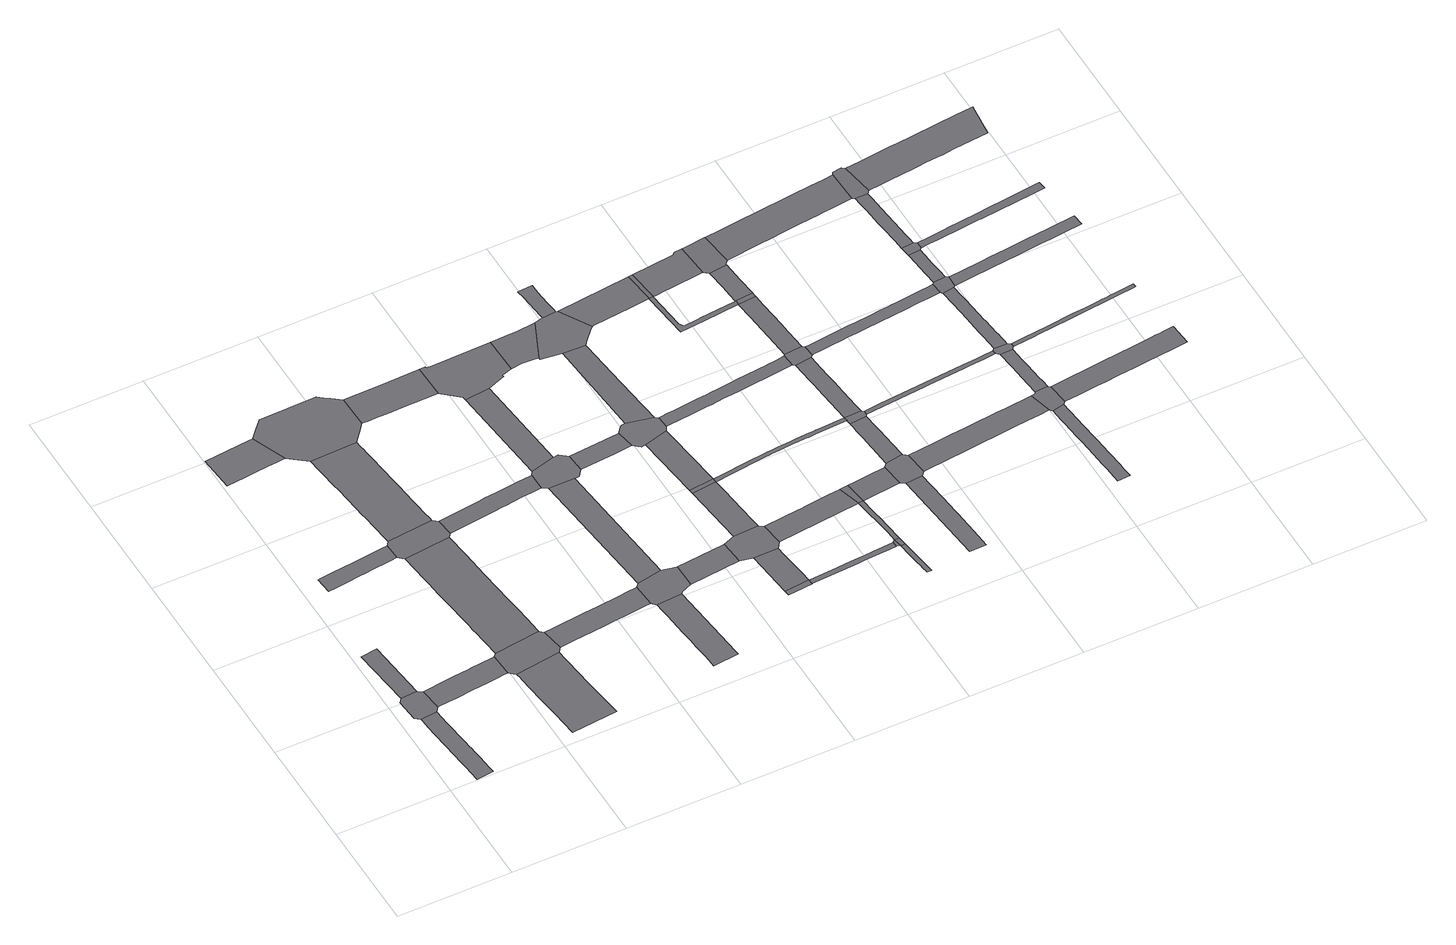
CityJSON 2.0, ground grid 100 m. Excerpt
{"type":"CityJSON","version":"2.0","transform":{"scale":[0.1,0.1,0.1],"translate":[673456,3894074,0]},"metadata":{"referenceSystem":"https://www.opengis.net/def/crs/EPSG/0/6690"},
"CityObjects":{
"road1":{"type":"Road","attributes":{"function":"9","usage":"9","RoadStructureAttribute.widthType":"2","RoadStructureAttribute.width":12.33,"RoadStructureAttribute.sectionType":"1"},"geometry":[{"type":"MultiSurface","lod":"1","boundaries":[[[0,1,2,3,4,5,6,7,8,9,10,11,12,13,14,15,16,17,18,19,20,21,22,23,24]]]}]},
"road2":{"type":"Road","attributes":{"function":"9","usage":"9","RoadStructureAttribute.widthType":"9","RoadStructureAttribute.width":-9999,"RoadStructureAttribute.sectionType":"9"},"geometry":[{"type":"MultiSurface","lod":"1","boundaries":[[[25,26,27,28,29,0,24,30]]]}]},
"road3":{"type":"Road","attributes":{"function":"9","usage":"9","RoadStructureAttribute.widthType":"1","RoadStructureAttribute.width":15.39,"RoadStructureAttribute.sectionType":"1"},"geometry":[{"type":"MultiSurface","lod":"1","boundaries":[[[27,26,31,32]]]}]},
"road4":{"type":"Road","attributes":{"function":"9","usage":"9","RoadStructureAttribute.widthType":"1","RoadStructureAttribute.width":20.08,"RoadStructureAttribute.sectionType":"1"},"geometry":[{"type":"MultiSurface","lod":"1","boundaries":[[[33,34,35,36,37,38,39,40,41,42,43,44,45,46,47,48,25,30]]]}]},
"road5":{"type":"Road","attributes":{"function":"9","usage":"9","RoadStructureAttribute.widthType":"2","RoadStructureAttribute.width":11.71,"RoadStructureAttribute.sectionType":"1"},"geometry":[{"type":"MultiSurface","lod":"1","boundaries":[[[49,50,51,52,53,54,55,56,57,58,59,60,61,62,63,64,65,66,67,68,69]]]}]},
"road6":{"type":"Road","attributes":{"function":"9","usage":"2","RoadStructureAttribute.widthType":"1","RoadStructureAttribute.width":45.2,"RoadStructureAttribute.sectionType":"1"},"geometry":[{"type":"MultiSurface","lod":"1","boundaries":[[[70,71,72,73,74,75,76,77,78,79,80,81,82,83]]]}]},
"road7":{"type":"Road","attributes":{"function":"1","usage":"2","RoadStructureAttribute.widthType":"1","RoadStructureAttribute.width":35.46,"RoadStructureAttribute.sectionType":"7"},"geometry":[{"type":"MultiSurface","lod":"1","boundaries":[[[84,85,86,87,88,89,90,91,92,93]]]}]},
"road8":{"type":"Road","attributes":{"function":"9","usage":"9","RoadStructureAttribute.widthType":"9","RoadStructureAttribute.width":-9999,"RoadStructureAttribute.sectionType":"9"},"geometry":[{"type":"MultiSurface","lod":"1","boundaries":[[[94,95,96,41,40,97,77,76,98,99]]]}]},
"road9":{"type":"Road","attributes":{"function":"9","usage":"2","RoadStructureAttribute.widthType":"1","RoadStructureAttribute.width":45.2,"RoadStructureAttribute.sectionType":"1"},"geometry":[{"type":"MultiSurface","lod":"1","boundaries":[[[95,100,101,102,103,104,105,106,107,108,109,110,111,112,113,114,115,116,117,118,119,120,121,122,123,96]]]}]},
"road10":{"type":"Road","attributes":{"function":"9","usage":"9","RoadStructureAttribute.widthType":"9","RoadStructureAttribute.width":-9999,"RoadStructureAttribute.sectionType":"9"},"geometry":[{"type":"MultiSurface","lod":"1","boundaries":[[[124,49,69,110,109,125,126,127,128]]]}]},
"road11":{"type":"Road","attributes":{"function":"9","usage":"2","RoadStructureAttribute.widthType":"1","RoadStructureAttribute.width":45.2,"RoadStructureAttribute.sectionType":"1"},"geometry":[{"type":"MultiSurface","lod":"1","boundaries":[[[129,130,131,132,133,134,135,136,137,138,139,128,127,140,141,142,143,144,145,146,147,148,149,150,151,152,153,154]]]}]},
"road12":{"type":"Road","attributes":{"function":"9","usage":"9","RoadStructureAttribute.widthType":"9","RoadStructureAttribute.width":-9999,"RoadStructureAttribute.sectionType":"9"},"geometry":[{"type":"MultiSurface","lod":"1","boundaries":[[[92,129,154,155,156,157,158,159,160,161,162,163,164,165,93]]]}]},
"road13":{"type":"Road","attributes":{"function":"9","usage":"9","RoadStructureAttribute.widthType":"1","RoadStructureAttribute.width":20.59,"RoadStructureAttribute.sectionType":"1"},"geometry":[{"type":"MultiSurface","lod":"1","boundaries":[[[99,166,167,168,169,170,171,172,173,174,175,176,177,178,179,180,181,94]]]}]},
"road14":{"type":"Road","attributes":{"function":"9","usage":"9","RoadStructureAttribute.widthType":"2","RoadStructureAttribute.width":13.08,"RoadStructureAttribute.sectionType":"1"},"geometry":[{"type":"MultiSurface","lod":"1","boundaries":[[[125,182,183,184,185,186,187,188,189,190,191,192,193,194,195,196,197,126]]]}]},
"road15":{"type":"Road","attributes":{"function":"9","usage":"9","RoadStructureAttribute.widthType":"1","RoadStructureAttribute.width":19.13,"RoadStructureAttribute.sectionType":"1"},"geometry":[{"type":"MultiSurface","lod":"1","boundaries":[[[198,199,200,201,202,203,204,205,206,207,208,209,210,211,212,213,214,215]]]}]},
"road16":{"type":"Road","attributes":{"function":"9","usage":"2","RoadStructureAttribute.widthType":"1","RoadStructureAttribute.width":35.46,"RoadStructureAttribute.sectionType":"1"},"geometry":[{"type":"MultiSurface","lod":"1","boundaries":[[[157,216,217,218,219,220,221,222,223,224,225,226,227,158]]]}]},
"road17":{"type":"Road","attributes":{"function":"9","usage":"9","RoadStructureAttribute.widthType":"9","RoadStructureAttribute.width":-9999,"RoadStructureAttribute.sectionType":"9"},"geometry":[{"type":"MultiSurface","lod":"1","boundaries":[[[228,176,175,201,200,229,230,231,232]]]}]},
"road18":{"type":"Road","attributes":{"function":"9","usage":"9","RoadStructureAttribute.widthType":"1","RoadStructureAttribute.width":22.07,"RoadStructureAttribute.sectionType":"1"},"geometry":[{"type":"MultiSurface","lod":"1","boundaries":[[[233,234,228,232]]]}]},
"road19":{"type":"Road","attributes":{"function":"9","usage":"9","RoadStructureAttribute.widthType":"9","RoadStructureAttribute.width":-9999,"RoadStructureAttribute.sectionType":"9"},"geometry":[{"type":"MultiSurface","lod":"1","boundaries":[[[235,236,192,191,234,233,237,238,239,240,241,242]]]}]},
"road20":{"type":"Road","attributes":{"function":"9","usage":"9","RoadStructureAttribute.widthType":"1","RoadStructureAttribute.width":22.07,"RoadStructureAttribute.sectionType":"1"},"geometry":[{"type":"MultiSurface","lod":"1","boundaries":[[[243,236,235,244]]]}]},
"road21":{"type":"Road","attributes":{"function":"9","usage":"9","RoadStructureAttribute.widthType":"1","RoadStructureAttribute.width":20.59,"RoadStructureAttribute.sectionType":"1"},"geometry":[{"type":"MultiSurface","lod":"1","boundaries":[[[245,231,230,246]]]}]},
"road22":{"type":"Road","attributes":{"function":"9","usage":"9","RoadStructureAttribute.widthType":"9","RoadStructureAttribute.width":-9999,"RoadStructureAttribute.sectionType":"9"},"geometry":[{"type":"MultiSurface","lod":"1","boundaries":[[[247,248,249,250,251,225,224,252,243,244,253,254,255]]]}]},
"road23":{"type":"Road","attributes":{"function":"9","usage":"9","RoadStructureAttribute.widthType":"2","RoadStructureAttribute.width":13.58,"RoadStructureAttribute.sectionType":"1"},"geometry":[{"type":"MultiSurface","lod":"1","boundaries":[[[256,240,239,257,258]]]}]},
"road24":{"type":"Road","attributes":{"function":"9","usage":"9","RoadStructureAttribute.widthType":"9","RoadStructureAttribute.width":-9999,"RoadStructureAttribute.sectionType":"9"},"geometry":[{"type":"MultiSurface","lod":"1","boundaries":[[[259,260,261,262]]]}]},
"road25":{"type":"Road","attributes":{"function":"9","usage":"2","RoadStructureAttribute.widthType":"1","RoadStructureAttribute.width":18.92,"RoadStructureAttribute.sectionType":"1"},"geometry":[{"type":"MultiSurface","lod":"1","boundaries":[[[260,263,264,265,266,267,261]]]}]},
"road26":{"type":"Road","attributes":{"function":"9","usage":"9","RoadStructureAttribute.widthType":"9","RoadStructureAttribute.width":-9999,"RoadStructureAttribute.sectionType":"9"},"geometry":[{"type":"MultiSurface","lod":"1","boundaries":[[[267,266,268,269,270,271,245,246]]]}]},
"road27":{"type":"Road","attributes":{"function":"9","usage":"2","RoadStructureAttribute.widthType":"1","RoadStructureAttribute.width":20.74,"RoadStructureAttribute.sectionType":"1"},"geometry":[{"type":"MultiSurface","lod":"1","boundaries":[[[270,272,273,274,275,276,277,278,271]]]}]},
"road28":{"type":"Road","attributes":{"function":"9","usage":"9","RoadStructureAttribute.widthType":"9","RoadStructureAttribute.width":-9999,"RoadStructureAttribute.sectionType":"9"},"geometry":[{"type":"MultiSurface","lod":"1","boundaries":[[[279,278,277,280,281]]]}]},
"road29":{"type":"Road","attributes":{"function":"9","usage":"2","RoadStructureAttribute.widthType":"1","RoadStructureAttribute.width":20.74,"RoadStructureAttribute.sectionType":"1"},"geometry":[{"type":"MultiSurface","lod":"1","boundaries":[[[282,283,284,285,286,287,288,279,281]]]}]},
"road30":{"type":"Road","attributes":{"function":"9","usage":"2","RoadStructureAttribute.widthType":"1","RoadStructureAttribute.width":35.46,"RoadStructureAttribute.sectionType":"1"},"geometry":[{"type":"MultiSurface","lod":"1","boundaries":[[[255,289,290,291,292,293,294,247]]]}]},
"road31":{"type":"Road","attributes":{"function":"9","usage":"9","RoadStructureAttribute.widthType":"9","RoadStructureAttribute.width":-9999,"RoadStructureAttribute.sectionType":"9"},"geometry":[{"type":"MultiSurface","lod":"1","boundaries":[[[295,296,288,287,297,298,299,300,301,302,256,258]]]}]},
"road32":{"type":"Road","attributes":{"function":"9","usage":"9","RoadStructureAttribute.widthType":"3","RoadStructureAttribute.width":4.47,"RoadStructureAttribute.sectionType":"1"},"geometry":[{"type":"MultiSurface","lod":"1","boundaries":[[[260,259,303,304,305,306,307,308,309,310,311,312,313,314,315,316,317,318]]]}]},
"road33":{"type":"Road","attributes":{"function":"9","usage":"2","RoadStructureAttribute.widthType":"1","RoadStructureAttribute.width":20.74,"RoadStructureAttribute.sectionType":"1"},"geometry":[{"type":"MultiSurface","lod":"1","boundaries":[[[319,320,321,322,323,324,325,326,327,328,300,299]]]}]},
"road34":{"type":"Road","attributes":{"function":"9","usage":"9","RoadStructureAttribute.widthType":"1","RoadStructureAttribute.width":20.59,"RoadStructureAttribute.sectionType":"1"},"geometry":[{"type":"MultiSurface","lod":"1","boundaries":[[[268,329,330,331,332,333,334,335,336,337,338,339,340,341,269]]]}]},
"road35":{"type":"Road","attributes":{"function":"9","usage":"9","RoadStructureAttribute.widthType":"9","RoadStructureAttribute.width":-9999,"RoadStructureAttribute.sectionType":"9"},"geometry":[{"type":"MultiSurface","lod":"1","boundaries":[[[342,343,292,291,344,345,328,327,346,347,348,349,350,351]]]}]},
"road36":{"type":"Road","attributes":{"function":"9","usage":"9","RoadStructureAttribute.widthType":"2","RoadStructureAttribute.width":13.7,"RoadStructureAttribute.sectionType":"1"},"geometry":[{"type":"MultiSurface","lod":"1","boundaries":[[[352,353,354,342,351,355,356,357,358,359]]]}]},
"road37":{"type":"Road","attributes":{"function":"9","usage":"9","RoadStructureAttribute.widthType":"3","RoadStructureAttribute.width":4.03,"RoadStructureAttribute.sectionType":"1"},"geometry":[{"type":"MultiSurface","lod":"1","boundaries":[[[360,361,362,363,364,365,366,367,368,369,370,371]]]}]},
"road38":{"type":"Road","attributes":{"function":"9","usage":"9","RoadStructureAttribute.widthType":"3","RoadStructureAttribute.width":4.47,"RoadStructureAttribute.sectionType":"1"},"geometry":[{"type":"MultiSurface","lod":"1","boundaries":[[[311,310,372,364,373]]]}]},
"road39":{"type":"Road","attributes":{"function":"9","usage":"9","RoadStructureAttribute.widthType":"3","RoadStructureAttribute.width":4.03,"RoadStructureAttribute.sectionType":"1"},"geometry":[{"type":"MultiSurface","lod":"1","boundaries":[[[374,364,363,375,376,377,378]]]}]},
"road40":{"type":"Road","attributes":{"function":"9","usage":"9","RoadStructureAttribute.widthType":"4","RoadStructureAttribute.width":3.64,"RoadStructureAttribute.sectionType":"1"},"geometry":[{"type":"MultiSurface","lod":"1","boundaries":[[[280,379,380,381,382,383,384,385,386,387,388,389,390,391,392,393,394,395,396,397,398,399,400,401,402,403,404,405,406,407,408,409,410,411,281]]]}]},
"road41":{"type":"Road","attributes":{"function":"9","usage":"9","RoadStructureAttribute.widthType":"3","RoadStructureAttribute.width":4.03,"RoadStructureAttribute.sectionType":"1"},"geometry":[{"type":"MultiSurface","lod":"1","boundaries":[[[377,412,413,414,415,416,417,418,419,330,420,421,378]]]}]},
"road42":{"type":"Road","attributes":{"function":"9","usage":"9","RoadStructureAttribute.widthType":"9","RoadStructureAttribute.width":-9999,"RoadStructureAttribute.sectionType":"9"},"geometry":[{"type":"MultiSurface","lod":"1","boundaries":[[[330,419,422,423,424,331]]]}]},
"road43":{"type":"Road","attributes":{"function":"9","usage":"2","RoadStructureAttribute.widthType":"1","RoadStructureAttribute.width":35.46,"RoadStructureAttribute.sectionType":"1"},"geometry":[{"type":"MultiSurface","lod":"1","boundaries":[[[425,350,349,426,427,428,429,430]]]}]},
"road44":{"type":"Road","attributes":{"function":"9","usage":"9","RoadStructureAttribute.widthType":"2","RoadStructureAttribute.width":10.15,"RoadStructureAttribute.sectionType":"1"},"geometry":[{"type":"MultiSurface","lod":"1","boundaries":[[[297,431,432,433,434,435,436,437,438,439,440,441,442,443,444,445,446,447,448,449,450,451,452,453,454,455,456,457,458,459,298]]]}]},
"road45":{"type":"Road","attributes":{"function":"9","usage":"9","RoadStructureAttribute.widthType":"1","RoadStructureAttribute.width":20.59,"RoadStructureAttribute.sectionType":"1"},"geometry":[{"type":"MultiSurface","lod":"1","boundaries":[[[460,461,462,463,464,422,419,465]]]}]},
"road46":{"type":"Road","attributes":{"function":"9","usage":"9","RoadStructureAttribute.widthType":"2","RoadStructureAttribute.width":14.96,"RoadStructureAttribute.sectionType":"1"},"geometry":[{"type":"MultiSurface","lod":"1","boundaries":[[[466,467,468,469,470,471,472,473,474,475]]]}]},
"road47":{"type":"Road","attributes":{"function":"9","usage":"9","RoadStructureAttribute.widthType":"1","RoadStructureAttribute.width":35.46,"RoadStructureAttribute.sectionType":"1"},"geometry":[{"type":"MultiSurface","lod":"1","boundaries":[[[476,477,425,430]]]}]},
"road48":{"type":"Road","attributes":{"function":"9","usage":"9","RoadStructureAttribute.widthType":"9","RoadStructureAttribute.width":-9999,"RoadStructureAttribute.sectionType":"9"},"geometry":[{"type":"MultiSurface","lod":"1","boundaries":[[[472,478,479,480,481,461,460,473]]]}]},
"road49":{"type":"Road","attributes":{"function":"9","usage":"9","RoadStructureAttribute.widthType":"2","RoadStructureAttribute.width":14.59,"RoadStructureAttribute.sectionType":"1"},"geometry":[{"type":"MultiSurface","lod":"1","boundaries":[[[482,483,484,485,486,487,488,489,490,491,492,493,481,480]]]}]},
"road50":{"type":"Road","attributes":{"function":"9","usage":"9","RoadStructureAttribute.widthType":"9","RoadStructureAttribute.width":-9999,"RoadStructureAttribute.sectionType":"1"},"geometry":[{"type":"MultiSurface","lod":"1","boundaries":[[[494,495,496,497,498,499,500,501,502,503,504,505,506,507]]]}]},
"road51":{"type":"Road","attributes":{"function":"9","usage":"9","RoadStructureAttribute.widthType":"9","RoadStructureAttribute.width":-9999,"RoadStructureAttribute.sectionType":"9"},"geometry":[{"type":"MultiSurface","lod":"1","boundaries":[[[508,509,394,393,510,488,487,511]]]}]},
"road52":{"type":"Road","attributes":{"function":"9","usage":"2","RoadStructureAttribute.widthType":"1","RoadStructureAttribute.width":35.46,"RoadStructureAttribute.sectionType":"1"},"geometry":[{"type":"MultiSurface","lod":"1","boundaries":[[[512,513,514,477,476,515,516,517,518]]]}]},
"road53":{"type":"Road","attributes":{"function":"9","usage":"9","RoadStructureAttribute.widthType":"2","RoadStructureAttribute.width":14.59,"RoadStructureAttribute.sectionType":"1"},"geometry":[{"type":"MultiSurface","lod":"1","boundaries":[[[394,509,519,520,521,522,523,524,525,526,527,528,529,530,531,532]]]}]},
"road54":{"type":"Road","attributes":{"function":"9","usage":"9","RoadStructureAttribute.widthType":"9","RoadStructureAttribute.width":-9999,"RoadStructureAttribute.sectionType":"9"},"geometry":[{"type":"MultiSurface","lod":"1","boundaries":[[[533,534,444,443,528,527,535,536]]]}]},
"road55":{"type":"Road","attributes":{"function":"9","usage":"9","RoadStructureAttribute.widthType":"2","RoadStructureAttribute.width":14.59,"RoadStructureAttribute.sectionType":"1"},"geometry":[{"type":"MultiSurface","lod":"1","boundaries":[[[537,538,539,534,533,540,541,542,543,544,507]]]}]},
"road56":{"type":"Road","attributes":{"function":"9","usage":"9","RoadStructureAttribute.widthType":"9","RoadStructureAttribute.width":-9999,"RoadStructureAttribute.sectionType":"9"},"geometry":[{"type":"MultiSurface","lod":"1","boundaries":[[[544,545,546,494,507]]]}]},
"road57":{"type":"Road","attributes":{"function":"9","usage":"9","RoadStructureAttribute.widthType":"2","RoadStructureAttribute.width":14.59,"RoadStructureAttribute.sectionType":"1"},"geometry":[{"type":"MultiSurface","lod":"1","boundaries":[[[494,546,547,548,549,550,551,552,553,554,555]]]}]},
"road58":{"type":"Road","attributes":{"function":"9","usage":"9","RoadStructureAttribute.widthType":"9","RoadStructureAttribute.width":-9999,"RoadStructureAttribute.sectionType":"9"},"geometry":[{"type":"MultiSurface","lod":"1","boundaries":[[[556,557,558,559,512,518,550,549]]]}]},
"road59":{"type":"Road","attributes":{"function":"9","usage":"9","RoadStructureAttribute.widthType":"1","RoadStructureAttribute.width":20.59,"RoadStructureAttribute.sectionType":"1"},"geometry":[{"type":"MultiSurface","lod":"1","boundaries":[[[560,561,562,563,564,565,566,567,568,569,570,571,572,573,574,479,478]]]}]},
"road60":{"type":"Road","attributes":{"function":"9","usage":"9","RoadStructureAttribute.widthType":"4","RoadStructureAttribute.width":3.64,"RoadStructureAttribute.sectionType":"1"},"geometry":[{"type":"MultiSurface","lod":"1","boundaries":[[[575,576,577,578,579,580,581,582,583,584,585,586,587,588,589,508,511]]]}]},
"road61":{"type":"Road","attributes":{"function":"9","usage":"9","RoadStructureAttribute.widthType":"2","RoadStructureAttribute.width":9.38,"RoadStructureAttribute.sectionType":"1"},"geometry":[{"type":"MultiSurface","lod":"1","boundaries":[[[535,590,591,592,593,594,595,596,597,598,599,600,601,602,603,604,605,606,607,608,609,610,611,612,613,614,615,616,617,618,619,620,621,622,536]]]}]},
"road62":{"type":"Road","attributes":{"function":"1","usage":"2","RoadStructureAttribute.widthType":"1","RoadStructureAttribute.width":35.46,"RoadStructureAttribute.sectionType":"7"},"geometry":[{"type":"MultiSurface","lod":"1","boundaries":[[[623,624,625,626,627,628,629,630,631,632,633,558,557,634,635,636,637,638,639,640,641,642,643,644]]]}]},
"road63":{"type":"Road","attributes":{"function":"9","usage":"9","RoadStructureAttribute.widthType":"2","RoadStructureAttribute.width":9.76,"RoadStructureAttribute.sectionType":"1"},"geometry":[{"type":"MultiSurface","lod":"1","boundaries":[[[645,646,647,648,649,650,651,652,653,654,655,656,657,658,659,660,661,662,663,664,665,666,667]]]}]},
"road64":{"type":"Road","attributes":{"function":"9","usage":"9","RoadStructureAttribute.widthType":"9","RoadStructureAttribute.width":-9999,"RoadStructureAttribute.sectionType":"9"},"geometry":[{"type":"MultiSurface","lod":"1","boundaries":[[[666,668,669,670,671,672,673,566,565,667]]]}]},
"road65":{"type":"Road","attributes":{"function":"9","usage":"9","RoadStructureAttribute.widthType":"2","RoadStructureAttribute.width":10.49,"RoadStructureAttribute.sectionType":"1"},"geometry":[{"type":"MultiSurface","lod":"1","boundaries":[[[674,675,676,677,671,670,678,679,680,681,682,683,684,685,686]]]}]},
"road66":{"type":"Road","attributes":{"function":"9","usage":"9","RoadStructureAttribute.widthType":"9","RoadStructureAttribute.width":-9999,"RoadStructureAttribute.sectionType":"9"},"geometry":[{"type":"MultiSurface","lod":"1","boundaries":[[[687,686,685,688,689,690,691,692,583,582]]]}]},
"road67":{"type":"Road","attributes":{"function":"9","usage":"9","RoadStructureAttribute.widthType":"2","RoadStructureAttribute.width":10.49,"RoadStructureAttribute.sectionType":"1"},"geometry":[{"type":"MultiSurface","lod":"1","boundaries":[[[693,694,695,696,697,698,699,700,701,692,691,702,703,704,705,706,707,708,709,710,711,712,713,714,715,716]]]}]},
"road68":{"type":"Road","attributes":{"function":"9","usage":"9","RoadStructureAttribute.widthType":"9","RoadStructureAttribute.width":-9999,"RoadStructureAttribute.sectionType":"9"},"geometry":[{"type":"MultiSurface","lod":"1","boundaries":[[[605,693,716,717,718,719,720,606]]]}]},
"road69":{"type":"Road","attributes":{"function":"9","usage":"9","RoadStructureAttribute.widthType":"2","RoadStructureAttribute.width":10.49,"RoadStructureAttribute.sectionType":"1"},"geometry":[{"type":"MultiSurface","lod":"1","boundaries":[[[719,721,722,723,724,725,726,727,720]]]}]},
"road70":{"type":"Road","attributes":{"function":"9","usage":"9","RoadStructureAttribute.widthType":"9","RoadStructureAttribute.width":-9999,"RoadStructureAttribute.sectionType":"9"},"geometry":[{"type":"MultiSurface","lod":"1","boundaries":[[[728,729,730,731,725,724,732]]]}]},
"road71":{"type":"Road","attributes":{"function":"9","usage":"9","RoadStructureAttribute.widthType":"2","RoadStructureAttribute.width":10.49,"RoadStructureAttribute.sectionType":"1"},"geometry":[{"type":"MultiSurface","lod":"1","boundaries":[[[733,734,735,736,737,738,739,740,741,742,743,744,730,729,745,746,747,748,749,750,751]]]}]},
"road72":{"type":"Road","attributes":{"function":"9","usage":"9","RoadStructureAttribute.widthType":"9","RoadStructureAttribute.width":-9999,"RoadStructureAttribute.sectionType":"9"},"geometry":[{"type":"MultiSurface","lod":"1","boundaries":[[[752,644,643,751,750,753,754,755]]]}]},
"road73":{"type":"Road","attributes":{"function":"9","usage":"9","RoadStructureAttribute.widthType":"1","RoadStructureAttribute.width":20.59,"RoadStructureAttribute.sectionType":"1"},"geometry":[{"type":"MultiSurface","lod":"1","boundaries":[[[756,757,758,759,760,761,762,763,764,765,766,767,768,769,770,771,772,773,774,775,776,777,778,779,780,781,782,783,784,785,669,668]]]}]},
"road74":{"type":"Road","attributes":{"function":"9","usage":"9","RoadStructureAttribute.widthType":"4","RoadStructureAttribute.width":3.43,"RoadStructureAttribute.sectionType":"1"},"geometry":[{"type":"MultiSurface","lod":"1","boundaries":[[[786,787,788,789,790,791,792,793,794,795,796,797,798,799,800,801,802,803,804,805,806,807,690,689]]]}]},
"road75":{"type":"Road","attributes":{"function":"9","usage":"9","RoadStructureAttribute.widthType":"2","RoadStructureAttribute.width":9.76,"RoadStructureAttribute.sectionType":"1"},"geometry":[{"type":"MultiSurface","lod":"1","boundaries":[[[717,808,809,810,811,812,813,814,815,816,817,818,819,820,821,822,823,824,825,826,827,828,829,830,718]]]}]},
"road76":{"type":"Road","attributes":{"function":"9","usage":"9","RoadStructureAttribute.widthType":"2","RoadStructureAttribute.width":6.39,"RoadStructureAttribute.sectionType":"1"},"geometry":[{"type":"MultiSurface","lod":"1","boundaries":[[[831,832,833,834,835,836,837,838,839,840,841,842,843,844,728,732,845,846,847,848,849,850,851,852,853,854,855]]]}]},
"road77":{"type":"Road","attributes":{"function":"1","usage":"2","RoadStructureAttribute.widthType":"1","RoadStructureAttribute.width":35.46,"RoadStructureAttribute.sectionType":"7"},"geometry":[{"type":"MultiSurface","lod":"1","boundaries":[[[856,857,858,859,860,861,862,863,754,753,864,865,866,867,868,869,870,871,872,873,874,875,876]]]}]}
},
"vertices":[
[161,778,0],[170,693,0],[170,692,0],[193,457,0],[197,410,0],[202,358,0],[206,323,0],[208,304,0],[213,245,0],[221,165,0],[237,5,0],[388,22,0],[381,83,0],[375,139,0],[368,208,0],[360,282,0],[355,326,0],[352,355,0],[348,394,0],[343,440,0],[337,498,0],[330,560,0],[320,654,0],[313,716,0],[305,793,0],
[315,1033,0],[275,1061,0],[134,1048,0],[103,1010,0],[122,815,0],[339,835,0],
[219,1607,0],[75,1592,0],
[443,846,0],[508,853,0],[663,870,0],[800,885,0],[848,890,0],[921,898,0],[935,900,0],[985,905,0],[978,1106,0],[841,1092,0],[823,1090,0],[790,1087,0],[757,1084,0],[740,1082,0],[604,1068,0],[547,1063,0],
[816,2547,0],[764,2542,0],[728,2538,0],[673,2532,0],[505,2514,0],[397,2502,0],[319,2494,0],[215,2483,0],[197,2481,0],[172,2478,0],[187,2328,0],[247,2335,0],[329,2345,0],[404,2353,0],[436,2357,0],[503,2365,0],[507,2365,0],[632,2380,0],[692,2386,0],[767,2395,0],[821,2401,0],
[1528,141,0],[1504,351,0],[1494,433,0],[1485,511,0],[1451,803,0],[1449,819,0],[1439,910,0],[1042,859,0],[1047,808,0],[1049,798,0],[1077,541,0],[1088,434,0],[1098,342,0],[1125,101,0],
[415,4048,0],[7,4011,0],[35,3700,0],[199,3716,0],[302,3725,0],[407,3736,0],[498,3744,0],[546,3749,0],[567,3751,0],[445,4051,0],
[1439,1155,0],[1410,1185,0],[1004,1134,0],[1006,890,0],[1460,939,0],[1472,955,0],
[1398,1293,0],[1396,1317,0],[1394,1334,0],[1376,1496,0],[1365,1598,0],[1330,1918,0],[1321,2005,0],[1312,2084,0],[1301,2187,0],[1278,2402,0],[870,2359,0],[899,2095,0],[905,2035,0],[912,1969,0],[919,1908,0],[926,1843,0],[943,1691,0],[948,1641,0],[956,1567,0],[965,1487,0],[969,1447,0],[977,1379,0],[983,1321,0],[989,1270,0],
[825,2561,0],[1306,2438,0],[1288,2594,0],[1247,2624,0],[844,2589,0],
[726,3627,0],[737,3523,0],[743,3472,0],[761,3316,0],[769,3247,0],[795,3021,0],[805,2933,0],[810,2890,0],[824,2765,0],[828,2731,0],[836,2660,0],[1244,2656,0],[1237,2720,0],[1224,2831,0],[1217,2895,0],[1209,2967,0],[1195,3088,0],[1187,3166,0],[1175,3268,0],[1170,3312,0],[1160,3404,0],[1152,3471,0],[1147,3523,0],[1145,3540,0],[1138,3596,0],[1133,3641,0],
[1154,3666,0],[1210,3734,0],[1263,3799,0],[1258,4093,0],[1177,4152,0],[1132,4185,0],[1109,4201,0],[1089,4216,0],[586,4207,0],[573,4193,0],[523,4138,0],
[1593,968,0],[1690,978,0],[1777,987,0],[1885,999,0],[1964,1007,0],[2064,1018,0],[2121,1024,0],[2179,1030,0],[2253,1038,0],[2313,1044,0],[2295,1243,0],[2208,1235,0],[2147,1228,0],[1930,1206,0],[1820,1194,0],[1528,1164,0],
[1538,2465,0],[1661,2479,0],[1746,2489,0],[1779,2493,0],[1837,2500,0],[1891,2506,0],[1990,2518,0],[2009,2520,0],[2081,2528,0],[2155,2536,0],[2154,2688,0],[2028,2679,0],[1831,2656,0],[1721,2644,0],[1671,2638,0],[1549,2624,0],
[2644,277,0],[2633,380,0],[2571,1019,0],[2346,1005,0],[2353,940,0],[2355,916,0],[2362,853,0],[2367,798,0],[2375,721,0],[2381,659,0],[2393,539,0],[2400,472,0],[2407,407,0],[2411,371,0],[2413,348,0],[2419,290,0],[2422,222,0],[2647,245,0],
[1286,3799,0],[1314,3799,0],[1387,3800,0],[1469,3801,0],[1541,3802,0],[1547,3802,0],[1561,3803,0],[1591,3803,0],[1938,3808,0],[1932,4104,0],[1660,4098,0],[1504,4095,0],
[2326,1276,0],[2585,1038,0],[2680,1078,0],[2675,1290,0],[2547,1320,0],
[2430,2502,0],[2201,2502,0],
[2392,2781,0],[2178,2726,0],[2433,2502,0],[2470,2506,0],[2516,2565,0],[2504,2730,0],[2438,2785,0],[2395,2781,0],
[2090,3648,0],[2307,3669,0],
[3112,1335,0],[3128,1122,0],
[2549,4101,0],[2035,4090,0],[2022,4090,0],[1985,4089,0],[1985,4105,0],[2088,3678,0],[2466,3727,0],[2464,3744,0],[2556,3771,0],
[2957,2771,0],[2826,2593,0],[2986,2609,0],
[3506,641,0],[3502,687,0],[3284,666,0],[3288,619,0],
[3501,690,0],[3492,778,0],[3464,1022,0],[3456,1098,0],[3241,1098,0],
[3497,1159,0],[3470,1357,0],[3433,1385,0],[3217,1376,0],
[3423,1474,0],[3411,1593,0],[3394,1741,0],[3386,1824,0],[3380,1878,0],[3371,1957,0],[3155,1933,0],
[3150,1969,0],[3372,1957,0],[3368,1994,0],
[3368,1997,0],[3353,2121,0],[3346,2183,0],[3329,2326,0],[3310,2483,0],[3294,2620,0],[3084,2564,0],
[2654,3785,0],[2746,3784,0],[2800,3778,0],[2951,4124,0],[2797,4109,0],[2754,4105,0],
[3048,2560,0],[3081,2564,0],[3317,2663,0],[3310,2771,0],[3281,2790,0],[3051,2841,0],[3015,2837,0],[2996,2820,0],
[3509,641,0],[3883,665,0],[3933,668,0],[3985,672,0],[4114,680,0],[4156,683,0],[4166,683,0],[4268,690,0],[4265,735,0],[4086,724,0],[4007,719,0],[3956,716,0],[3842,709,0],[3762,704,0],[3518,688,0],[3505,687,0],
[3276,2833,0],[3272,2869,0],[3266,2930,0],[3260,2981,0],[3250,3079,0],[3232,3247,0],[3195,3601,0],[3185,3698,0],[3182,3727,0],[2985,3731,0],
[4227,1235,0],[4230,1236,0],[4175,1434,0],[4159,1432,0],[4144,1431,0],[4058,1421,0],[3975,1412,0],[3907,1405,0],[3843,1398,0],[3828,1396,0],[3786,1392,0],[3767,1389,0],[3661,1378,0],
[3028,4142,0],[3025,4142,0],[2802,3758,0],[2982,3732,0],[3197,3744,0],[3212,3761,0],[3284,3844,0],[3322,3881,0],[3166,4147,0],[3149,4153,0],
[2993,4480,0],[3005,4404,0],[3026,4170,0],[3147,4176,0],[3139,4261,0],[3131,4339,0],[3125,4404,0],[3122,4488,0],
[4374,414,0],[4354,573,0],[4345,646,0],[4341,679,0],[4301,674,0],[4315,566,0],[4331,448,0],[4333,430,0],[4335,418,0],[4338,390,0],[4346,332,0],[4384,330,0],
[4279,691,0],[4286,755,0],
[4289,751,0],[4341,680,0],[4335,732,0],[4331,760,0],[4288,755,0],
[3374,1957,0],[3518,1975,0],[3567,1981,0],[3777,2006,0],[3843,2013,0],[3872,2017,0],[3907,2020,0],[3920,2021,0],[3969,2025,0],[4084,2036,0],[4132,2039,0],[4198,2042,0],[4227,2043,0],[4292,2046,0],[4574,2059,0],[4570,2096,0],[4567,2096,0],[4338,2085,0],[4314,2084,0],[4297,2083,0],[4266,2081,0],[4231,2080,0],[4215,2079,0],[4141,2075,0],[4095,2071,0],[3974,2061,0],[3907,2055,0],[3872,2051,0],[3855,2049,0],[3781,2041,0],[3760,2038,0],[3741,2036,0],[3371,1994,0],
[4323,831,0],[4321,847,0],[4311,930,0],[4302,1002,0],[4291,1096,0],[4288,1119,0],[4274,1237,0],[4273,1240,0],[4230,1233,0],[4280,855,0],
[4247,1442,0],[4212,1438,0],[4191,1436,0],
[3819,4218,0],[3348,3884,0],[3673,3918,0],[3693,3921,0],[3806,3933,0],[3850,3938,0],
[3480,2680,0],[3510,2683,0],[3565,2689,0],[3696,2703,0],[3731,2706,0],[3795,2713,0],[3855,2719,0],[3919,2726,0],[4005,2735,0],[4078,2742,0],[4138,2749,0],[4243,2760,0],[4483,2785,0],[4476,2900,0],[4399,2890,0],[4319,2880,0],[4315,2879,0],[4034,2849,0],[3979,2843,0],[3918,2837,0],[3849,2829,0],[3810,2825,0],[3749,2818,0],[3674,2810,0],[3648,2808,0],[3591,2801,0],[3454,2787,0],[3399,2781,0],[3326,2773,0],
[4615,1279,0],[4592,1480,0],[4563,1476,0],[4475,1467,0],[4327,1451,0],[4276,1240,0],
[4882,425,0],[4870,559,0],[4850,776,0],[4836,917,0],[4832,963,0],[4815,1146,0],[4804,1262,0],[4655,1246,0],[4740,371,0],[4887,376,0],
[3888,3942,0],[3857,4222,0],
[4835,1299,0],[4814,1508,0],[4777,1538,0],[4623,1511,0],
[4762,1681,0],[4754,1754,0],[4750,1790,0],[4748,1816,0],[4739,1898,0],[4725,2031,0],[4577,2017,0],[4581,1976,0],[4585,1930,0],[4594,1830,0],[4598,1791,0],[4605,1709,0],
[4425,3598,0],[4422,3598,0],[4100,3566,0],[4082,3564,0],[3951,3552,0],[3922,3587,0],[3888,3938,0],[3888,3941,0],[3850,3937,0],[3850,3934,0],[3894,3504,0],[4109,3524,0],[4426,3555,0],[4429,3555,0],
[4737,2086,0],[4718,2102,0],[4574,2056,0],[4734,2047,0],
[4324,4288,0],[4256,4282,0],[4234,4263,0],[3905,3943,0],[4006,3954,0],[4037,3958,0],[4348,3991,0],
[4711,2174,0],[4701,2270,0],[4695,2340,0],[4685,2435,0],[4684,2453,0],[4678,2506,0],[4673,2560,0],[4664,2656,0],[4651,2787,0],[4506,2769,0],[4524,2576,0],[4531,2503,0],[4534,2472,0],[4569,2099,0],
[4643,2928,0],[4488,2915,0],[4670,2811,0],[4659,2911,0],
[4429,3552,0],[4443,3397,0],[4467,3142,0],[4626,3115,0],[4617,3215,0],[4607,3323,0],[4594,3461,0],[4584,3569,0],
[4582,3589,0],[4580,3612,0],
[4564,3784,0],[4552,3908,0],[4546,3972,0],[4391,3957,0],[4396,3905,0],[4404,3817,0],[4408,3773,0],[4412,3737,0],[4424,3601,0],
[4545,3980,0],[4573,4013,0],[4538,4312,0],[4358,4291,0],
[5079,1325,0],[5206,1339,0],[5684,1390,0],[5790,1401,0],[5910,1414,0],[5997,1423,0],[5949,1623,0],[5876,1615,0],[5785,1606,0],[5722,1600,0],[5630,1590,0],[5403,1567,0],[5339,1561,0],[5219,1549,0],[5051,1532,0],
[4882,2060,0],[5281,2097,0],[5309,2099,0],[5636,2129,0],[5680,2132,0],[5820,2144,0],[5906,2153,0],[5920,2154,0],[5917,2189,0],[5827,2181,0],[5802,2179,0],[5773,2177,0],[5732,2173,0],[5639,2165,0],[4886,2099,0],
[4704,2815,0],[4728,2817,0],[4763,2821,0],[4838,2829,0],[4954,2841,0],[5006,2846,0],[5081,2854,0],[5136,2860,0],[5334,2880,0],[5384,2885,0],[5450,2892,0],[5509,2898,0],[5664,2914,0],[5757,2924,0],[5793,2928,0],[5855,2934,0],[5850,3039,0],[5784,3028,0],[5755,3025,0],[5686,3018,0],[5556,3004,0],[5521,3000,0],[5463,2994,0],[5438,2992,0],[5355,2983,0],[5266,2974,0],[5133,2960,0],[5068,2953,0],[5004,2947,0],[4918,2938,0],[4862,2932,0],[4760,2921,0],[4706,2915,0],
[5645,4430,0],[5527,4418,0],[5460,4411,0],[5420,4407,0],[5364,4401,0],[5319,4396,0],[5261,4390,0],[5092,4372,0],[4807,4341,0],[4675,4327,0],[4561,4315,0],[4889,4053,0],[4967,4061,0],[5024,4068,0],[5074,4073,0],[5169,4084,0],[5243,4092,0],[5437,4114,0],[5452,4116,0],[5597,4132,0],[5734,4147,0],[5724,4439,0],
[6025,1349,0],[6032,1279,0],[6037,1225,0],[6042,1171,0],[6053,1057,0],[6055,1041,0],[6059,1000,0],[6074,847,0],[6086,720,0],[6088,692,0],[6091,660,0],[6102,554,0],[6103,501,0],[6216,508,0],[6208,595,0],[6203,641,0],[6187,802,0],[6171,970,0],[6151,1167,0],[6146,1220,0],[6133,1354,0],[6126,1426,0],[6020,1401,0],
[6148,1446,0],[6126,1636,0],[6109,1651,0],[5997,1646,0],[5988,1632,0],[5978,1626,0],
[5965,1987,0],[5967,1971,0],[5973,1899,0],[5987,1751,0],[6102,1721,0],[6096,1772,0],[6089,1837,0],[6077,1946,0],[6075,1969,0],[6071,2004,0],[6067,2056,0],[6061,2133,0],[5952,2130,0],
[5927,2155,0],[6072,2153,0],[6080,2154,0],[6077,2189,0],[6051,2205,0],[5940,2208,0],
[5875,2916,0],[5887,2781,0],[5896,2683,0],[5905,2587,0],[5909,2542,0],[5916,2472,0],[5920,2422,0],[5926,2363,0],[5934,2278,0],[6047,2246,0],[6042,2289,0],[6039,2322,0],[6035,2360,0],[6029,2414,0],[6020,2503,0],[6018,2522,0],[6011,2583,0],[6010,2598,0],[6001,2680,0],[5990,2788,0],[5988,2811,0],[5981,2871,0],[5978,2899,0],[5975,2930,0],
[5988,2945,0],[5994,3050,0],[5970,3064,0],[5864,3055,0],
[5961,3148,0],[5951,3246,0],[5948,3283,0],[5939,3409,0],[5831,3398,0],[5840,3305,0],[5845,3254,0],
[5954,3487,0],[5925,3503,0],[5822,3493,0],[5827,3435,0],[5954,3427,0],
[5766,4066,0],[5775,3973,0],[5779,3931,0],[5781,3914,0],[5785,3871,0],[5789,3823,0],[5797,3744,0],[5801,3704,0],[5803,3689,0],[5806,3649,0],[5812,3592,0],[5817,3537,0],[5920,3558,0],[5916,3603,0],[5909,3681,0],[5886,3937,0],[5873,4078,0],[5868,4132,0],[5759,4136,0],
[5739,4464,0],[5890,4163,0],[5841,4455,0],[5820,4474,0],
[6265,1458,0],[6314,1464,0],[6436,1476,0],[6452,1478,0],[6527,1486,0],[6643,1498,0],[6731,1507,0],[6782,1512,0],[6846,1519,0],[6937,1529,0],[6981,1533,0],[7190,1555,0],[7280,1565,0],[7267,1763,0],[7228,1759,0],[7163,1752,0],[7149,1750,0],[7095,1744,0],[7063,1740,0],[6998,1733,0],[6959,1729,0],[6875,1720,0],[6768,1708,0],[6740,1705,0],[6643,1694,0],[6483,1676,0],[6410,1668,0],[6360,1662,0],[6295,1655,0],[6258,1651,0],
[6284,2176,0],[6301,2178,0],[6461,2195,0],[6497,2199,0],[6540,2204,0],[6587,2209,0],[6828,2235,0],[6880,2241,0],[7065,2261,0],[7189,2275,0],[7216,2278,0],[7212,2312,0],[7172,2307,0],[7044,2293,0],[7001,2289,0],[6962,2284,0],[6925,2280,0],[6884,2276,0],[6772,2264,0],[6650,2251,0],[6410,2225,0],[6198,2202,0],
[6074,2954,0],[6137,2960,0],[6337,2981,0],[6569,3006,0],[6690,3019,0],[6793,3029,0],[6876,3038,0],[6930,3044,0],[7050,3057,0],[7111,3063,0],[7167,3069,0],[7155,3172,0],[7093,3165,0],[7014,3157,0],[6940,3149,0],[6795,3134,0],[6725,3126,0],[6530,3106,0],[6444,3097,0],[6384,3091,0],[6305,3082,0],[6105,3061,0],[6034,3054,0],
[7090,3616,0],[6900,3594,0],[6808,3584,0],[6764,3579,0],[6716,3574,0],[6674,3569,0],[6580,3558,0],[6579,3558,0],[6547,3554,0],[6331,3530,0],[6269,3523,0],[6181,3513,0],[6088,3503,0],[6061,3499,0],[6026,3434,0],[6076,3439,0],[6097,3441,0],[6353,3468,0],[6503,3483,0],[6512,3484,0],[6693,3502,0],[6806,3514,0],[6891,3522,0],[6932,3527,0],[7099,3544,0],
[6867,4561,0],[6694,4543,0],[6666,4540,0],[6304,4503,0],[6303,4503,0],[6252,4497,0],[6197,4492,0],[5983,4469,0],[5989,4173,0],[6089,4183,0],[6198,4194,0],[6236,4198,0],[6267,4201,0],[6359,4211,0],[6411,4216,0],[6537,4228,0],[6574,4232,0],[6679,4243,0],[6756,4251,0],[6990,4274,0],[7021,4577,0]
]}
